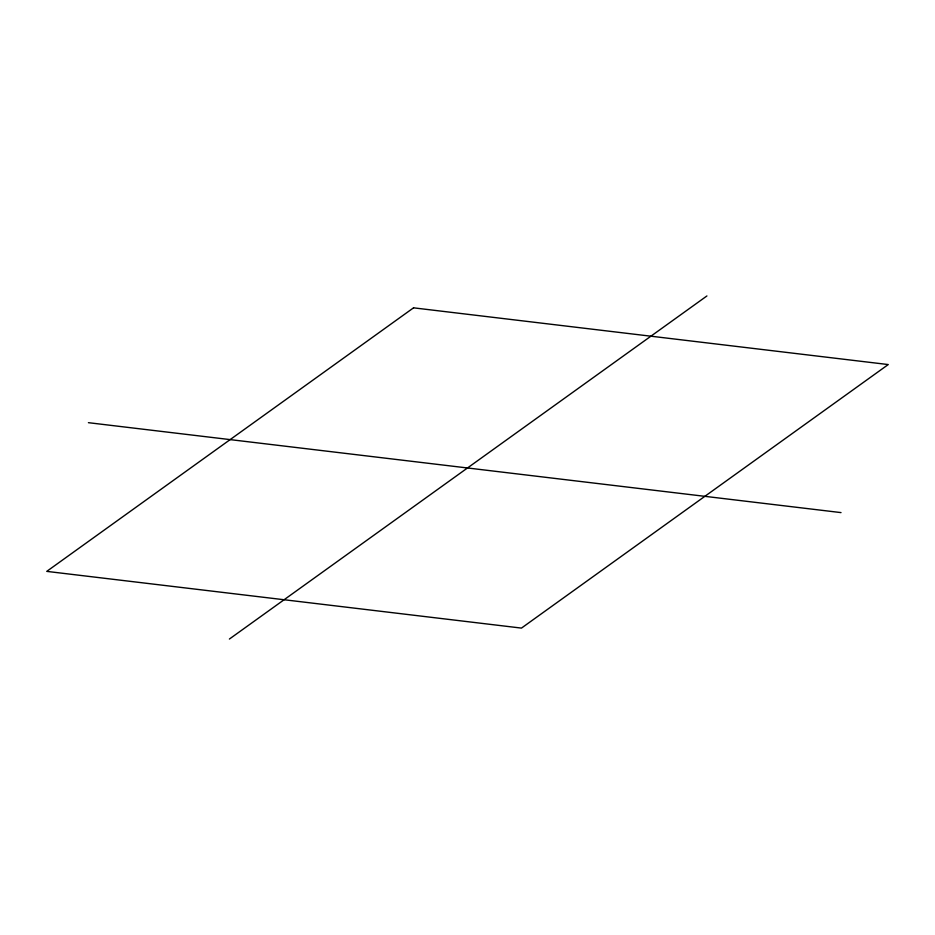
<?xml version="1.0" encoding="UTF-8"?>
<svg xmlns="http://www.w3.org/2000/svg" width="935" height="935" viewBox="0 0 935 935"><rect width="100%" height="100%" fill="white"/><g stroke="black" fill="none" stroke-linecap="round" stroke-linejoin="round"><path stroke-width="1.4" d="M229.391 639.049L706.918 295.951M88.416 422.678L841.021 512.602M413.539 307.837L46.75 571.378L521.461 628.098L888.25 364.557L413.539 307.837"/></g></svg>
